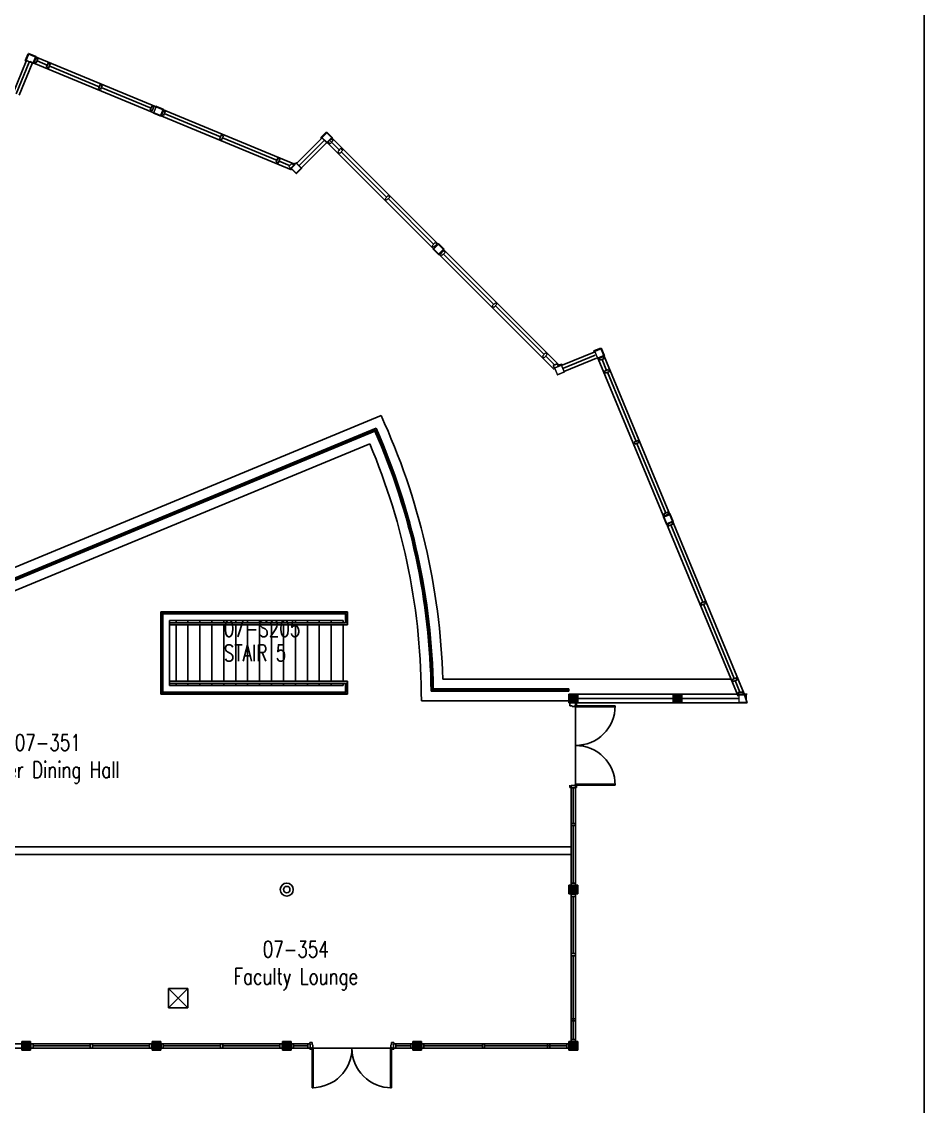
# Model space of a CAD drawing. Extents: x 11182 to 734459, y -1391328 to 152085.
# Drawn here: x 305636 to 326423, y -656153 to -631166 of the extents above; entities that cross this region are included whole.
import ezdxf
from ezdxf.enums import TextEntityAlignment as Align

# ---------------------------------------------------------------- set-up
doc = ezdxf.new("R2010")
doc.units = 0
doc.header["$LTSCALE"] = 500
doc.header["$MEASUREMENT"] = 0
doc.layers.add('0_Defpoints', color=106, linetype='CONTINUOUS', plot=False)
for name, color, linetype in [('0_room_data', 7, 'CONTINUOUS'), ('1_Wall_Exist', 251, 'CONTINUOUS'), ('3_Text', 7, 'CONTINUOUS')]:
    doc.layers.add(name, color=color, linetype=linetype)
doc.styles.add('1_200', font='simplex.shx', dxfattribs={"width": 0.75, "height": 460})

# ---------------------------------------------------------------- blocks, each defined once
blk = doc.blocks.new('room_data')
at = {"layer": '3_Text', "style": '1_200', "width": 0.75}
for tag, p in [('ROOMNUM', (0, 0)), ('ROOMUSE', (0, -575))]:
    blk.add_attdef(tag, text='', height=345, dxfattribs=at).set_placement(p, align=Align.MIDDLE_CENTER)

msp = doc.modelspace()

# ---------------------------------------------------------------- linework, layer by layer
at = {"layer": '0_Defpoints'}
msp.add_lwpolyline([(214660, -602499), (326423, -602499), (326423, -673783), (214660, -673783)], close=True, dxfattribs=at)
at = {"layer": '1_Wall_Exist'}
for p, q in [((305784, -631903), (305717, -632066)), ((311905, -634438), (305784, -631903)), ((305743, -632073), (305436, -632813)), ((305512, -632827), (305812, -632101)), ((305581, -632855), (305881, -632130)), ((305717, -632066), (305741, -632077)), ((305821, -632081), (311847, -634577)), ((305963, -632003), (305924, -632097)), ((305924, -632097), (305970, -632116)), ((306009, -632022), (305963, -632003)), ((305970, -632116), (306009, -632022)), ((305990, -632069), (306236, -632172)), ((306247, -632121), (306208, -632215)), ((306294, -632140), (306247, -632121)), ((306255, -632234), (306294, -632140)), ((306208, -632215), (306255, -632234)), ((306283, -632191), (307422, -632663)), ((307442, -632616), (307403, -632710)), ((307488, -632635), (307442, -632616)), ((307449, -632729), (307488, -632635)), ((307403, -632710), (307449, -632729)), ((307469, -632682), (308616, -633157)), ((308636, -633110), (308597, -633204)), ((308682, -633130), (308636, -633110)), ((308643, -633223), (308682, -633130)), ((308597, -633204), (308643, -633223)), ((308893, -633217), (308854, -633311)), ((308854, -633311), (308901, -633330)), ((308940, -633236), (308893, -633217)), ((308901, -633330), (308940, -633236)), ((308918, -633282), (310214, -633819)), ((310234, -633773), (310195, -633866)), ((310195, -633866), (310241, -633886)), ((310280, -633792), (310234, -633773)), ((310241, -633886), (310280, -633792)), ((310261, -633839), (311529, -634364)), ((311978, -634417), (312539, -633856)), ((312031, -634470), (312592, -633909)), ((312648, -633710), (312523, -633835)), ((312523, -633835), (312539, -633856)), ((312613, -633888), (317900, -639175)), ((318007, -639069), (312648, -633710)), ((312738, -633978), (312810, -633906)), ((312738, -633907), (312964, -634133)), ((312810, -633906), (312774, -633871)), ((312084, -634523), (312645, -633962)), ((312702, -633942), (312738, -633978)), ((312914, -634154), (312986, -634082)), ((312924, -634164), (312960, -634200)), ((312960, -634200), (313032, -634128)), ((312986, -634082), (313021, -634118)), ((313032, -634128), (312996, -634093)), ((312996, -634164), (314037, -635205)), ((311533, -634311), (311494, -634404)), ((311494, -634404), (311540, -634424)), ((311579, -634330), (311533, -634311)), ((311540, -634424), (311579, -634330)), ((311568, -634380), (311807, -634479)), ((311978, -634417), (311905, -634438)), ((311858, -634429), (311786, -634501)), ((311786, -634501), (311822, -634536)), ((311893, -634464), (311858, -634429)), ((314003, -635244), (314075, -635172)), ((314003, -635244), (314039, -635279)), ((314039, -635279), (314111, -635207)), ((314072, -635241), (315123, -636291)), ((314111, -635207), (314075, -635172)), ((315087, -636327), (315159, -636255)), ((315087, -636327), (315122, -636362)), ((315122, -636362), (315194, -636290)), ((315194, -636290), (315159, -636255)), ((315278, -636518), (315350, -636447)), ((315278, -636518), (315314, -636554)), ((315314, -636554), (315386, -636482)), ((315386, -636482), (315350, -636447)), ((315350, -636518), (316504, -637672)), ((316473, -637713), (316545, -637642)), ((316581, -637677), (316545, -637642)), ((316473, -637713), (316509, -637749)), ((316509, -637749), (316581, -637677)), ((316545, -637713), (317665, -638833)), ((317630, -638870), (317702, -638798)), ((317630, -638870), (317666, -638906)), ((317666, -638906), (317737, -638834)), ((317737, -638834), (317702, -638798)), ((317705, -638873), (317906, -639074)), ((318822, -638776), (318086, -639081)), ((318114, -639150), (318843, -638848)), ((318143, -639220), (318872, -638918)), ((318975, -638684), (318812, -638751)), ((318812, -638751), (318822, -638776)), ((319031, -638882), (318937, -638921)), ((322273, -646647), (318975, -638684)), ((319050, -638928), (319031, -638882)), ((317971, -639046), (317877, -639085)), ((317877, -639085), (317896, -639131)), ((317990, -639092), (317971, -639046)), ((318076, -639056), (318007, -639069)), ((318086, -639081), (318076, -639056)), ((318915, -638930), (322135, -646705)), ((318937, -638921), (318956, -638967)), ((318956, -638967), (319050, -638928)), ((319003, -638948), (319107, -639198)), ((319152, -639175), (319058, -639214)), ((319058, -639214), (319077, -639260)), ((319077, -639260), (319171, -639221)), ((319125, -639243), (319785, -640834)), ((319171, -639221), (319152, -639175)), ((302420, -645002), (313912, -640241)), ((302506, -645209), (313797, -640533)), ((302516, -645233), (313784, -640565)), ((302526, -645256), (313771, -640598)), ((302612, -645464), (313652, -640891)), ((319831, -640815), (319738, -640854)), ((319738, -640854), (319757, -640900)), ((319757, -640900), (319851, -640861)), ((319804, -640881), (320469, -642486)), ((319851, -640861), (319831, -640815)), ((320515, -642465), (320421, -642504)), ((320421, -642504), (320440, -642550)), ((320440, -642550), (320534, -642511)), ((320534, -642511), (320515, -642465)), ((320609, -642693), (320516, -642732)), ((320516, -642732), (320535, -642778)), ((320535, -642778), (320629, -642739)), ((320582, -642759), (321319, -644540)), ((320629, -642739), (320609, -642693)), ((321366, -644521), (321273, -644559)), ((321273, -644559), (321292, -644606)), ((321292, -644606), (321386, -644567)), ((321339, -644586), (322047, -646295)), ((321386, -644567), (321366, -644521)), ((313140, -644761), (308840, -644761)), ((308840, -646661), (308840, -644761)), ((308865, -646636), (308865, -644786)), ((308865, -644786), (313140, -644786)), ((308890, -646611), (308890, -644811)), ((313090, -644811), (308890, -644811)), ((313090, -645011), (313090, -644811)), ((313140, -645061), (313140, -644761)), ((313040, -644961), (309040, -644961)), ((309040, -646461), (309040, -644961)), ((313090, -645011), (309040, -645011)), ((313140, -645061), (309040, -645061)), ((309190, -645011), (309190, -644961)), ((309190, -646361), (309190, -645061)), ((309465, -645011), (309465, -644961)), ((309465, -646361), (309465, -645061)), ((309740, -645011), (309740, -644961)), ((309740, -646361), (309740, -645061)), ((310015, -645011), (310015, -644961)), ((310015, -646361), (310015, -645061)), ((310290, -645011), (310290, -644961)), ((310290, -646361), (310290, -645061)), ((310565, -645011), (310565, -644961)), ((310565, -646361), (310565, -645061)), ((310840, -645011), (310840, -644961)), ((310840, -646361), (310840, -645061)), ((311115, -645011), (311115, -644961)), ((311115, -646361), (311115, -645061)), ((311390, -645011), (311390, -644961)), ((311390, -646361), (311390, -645061)), ((311665, -645011), (311665, -644961)), ((311665, -646361), (311665, -645061)), ((311940, -645011), (311940, -644961)), ((311940, -646361), (311940, -645061)), ((312215, -645011), (312215, -644961)), ((312215, -646361), (312215, -645061)), ((312490, -645011), (312490, -644961)), ((312490, -646361), (312490, -645061)), ((312765, -645011), (312765, -644961)), ((312765, -646361), (312765, -645061)), ((313040, -645011), (313040, -644961)), ((313040, -646361), (313040, -645061)), ((313140, -646361), (309040, -646361)), ((313090, -646411), (309040, -646411)), ((309190, -646461), (309190, -646411)), ((309465, -646461), (309465, -646411)), ((309740, -646461), (309740, -646411)), ((310015, -646461), (310015, -646411)), ((310290, -646461), (310290, -646411)), ((310565, -646461), (310565, -646411)), ((310840, -646461), (310840, -646411)), ((311115, -646461), (311115, -646411)), ((311390, -646461), (311390, -646411)), ((311665, -646461), (311665, -646411)), ((311940, -646461), (311940, -646411)), ((312215, -646461), (312215, -646411)), ((312490, -646461), (312490, -646411)), ((312765, -646461), (312765, -646411)), ((313040, -646461), (313040, -646411)), ((313090, -646611), (313090, -646411)), ((313140, -646661), (313140, -646361)), ((315333, -646311), (321972, -646311)), ((322095, -646279), (322001, -646318)), ((322001, -646318), (322020, -646364)), ((322020, -646364), (322114, -646325)), ((322068, -646347), (322177, -646610)), ((322114, -646325), (322095, -646279)), ((313140, -646661), (308840, -646661)), ((313140, -646636), (308865, -646636)), ((313090, -646611), (308890, -646611)), ((313040, -646461), (309040, -646461)), ((315064, -646586), (318237, -646586)), ((315089, -646561), (318237, -646561)), ((315113, -646536), (318237, -646536)), ((318237, -646586), (318237, -646536)), ((318440, -646661), (318240, -646661)), ((318240, -646861), (318240, -646661)), ((318390, -654661), (318390, -646661)), ((318390, -646661), (322340, -646661)), ((318440, -646861), (318440, -646661)), ((320840, -646661), (320640, -646661)), ((320640, -646861), (320640, -646661)), ((320840, -646861), (320840, -646661)), ((322248, -646610), (322147, -646610)), ((322147, -646610), (322147, -646660)), ((322147, -646660), (322248, -646660)), ((322248, -646660), (322248, -646610)), ((322340, -646861), (322273, -646647)), ((314840, -646811), (318237, -646811)), ((318440, -646861), (318240, -646861)), ((318276, -646875), (318263, -646875)), ((318263, -646875), (318263, -646926)), ((318390, -646861), (322340, -646861)), ((318390, -654812), (318390, -646861)), ((318416, -646875), (318403, -646875)), ((318416, -646926), (318416, -646875)), ((318440, -646761), (322138, -646761)), ((320840, -646861), (320640, -646861)), ((318263, -646926), (318314, -646926)), ((318314, -646926), (318314, -646942)), ((318314, -646942), (318365, -646942)), ((318365, -646942), (318365, -646926)), ((318365, -646926), (319305, -646926)), ((318390, -646926), (318390, -646952)), ((318390, -646952), (319305, -646952)), ((319304, -646952), (319305, -646926)), ((318263, -648755), (318263, -648806)), ((318263, -648806), (318276, -648806)), ((318288, -654661), (318288, -648759)), ((318288, -648816), (318288, -648766)), ((318288, -648766), (318390, -648766)), ((318390, -648816), (318288, -648816)), ((318339, -649636), (318339, -648816)), ((318416, -648755), (318365, -648755)), ((318390, -648755), (318390, -648729)), ((318390, -648729), (319305, -648729)), ((319305, -648755), (318390, -648755)), ((318390, -648766), (318390, -648816)), ((318403, -648806), (318416, -648806)), ((318416, -648806), (318416, -648755)), ((318288, -649686), (318288, -649636)), ((318288, -649636), (318389, -649636)), ((318389, -649636), (318389, -649686)), ((318389, -649686), (318288, -649686)), ((318339, -651011), (318339, -649686)), ((302652, -650174), (318288, -650174)), ((302827, -650349), (318288, -650349)), ((318440, -651061), (318240, -651061)), ((318240, -651261), (318240, -651061)), ((318390, -651011), (318288, -651011)), ((318288, -651011), (318288, -651061)), ((318288, -651061), (318390, -651061)), ((318339, -651268), (318339, -651061)), ((318390, -651061), (318390, -651011)), ((318440, -651261), (318440, -651061)), ((318440, -651261), (318240, -651261)), ((318390, -651268), (318288, -651268)), ((318288, -651268), (318288, -651318)), ((318288, -651318), (318390, -651318)), ((318339, -652636), (318339, -651318)), ((318390, -651318), (318390, -651268)), ((318390, -652636), (318288, -652636)), ((318288, -652636), (318288, -652686)), ((318390, -652686), (318390, -652636)), ((318288, -652686), (318390, -652686)), ((318339, -654612), (318339, -652686)), ((309465, -653886), (309015, -653436)), ((309015, -653436), (309015, -653886)), ((309015, -653436), (309465, -653436)), ((309015, -653886), (309465, -653436)), ((309465, -653436), (309465, -653886)), ((309015, -653886), (309465, -653886)), ((318390, -654136), (318288, -654136)), ((318288, -654136), (318288, -654186)), ((318390, -654186), (318390, -654136)), ((318288, -654186), (318390, -654186)), ((318390, -654612), (318288, -654612)), ((318288, -654612), (318288, -654662)), ((318390, -654662), (318390, -654612)), ((296640, -654812), (318390, -654812)), ((312278, -654711), (302840, -654711)), ((318240, -654812), (302840, -654812)), ((305840, -654661), (305640, -654661)), ((305640, -654861), (305640, -654661)), ((305840, -654861), (305640, -654861)), ((305840, -654861), (305840, -654661)), ((305847, -654711), (305847, -654813)), ((305897, -654711), (305847, -654711)), ((305847, -654813), (305897, -654813)), ((305897, -654813), (305897, -654711)), ((307215, -654762), (305897, -654762)), ((307215, -654813), (307215, -654711)), ((307215, -654711), (307265, -654711)), ((307265, -654813), (307215, -654813)), ((307265, -654711), (307265, -654813)), ((308583, -654762), (307265, -654762)), ((308583, -654813), (308583, -654711)), ((308583, -654711), (308633, -654711)), ((308633, -654813), (308583, -654813)), ((308633, -654711), (308633, -654813)), ((308840, -654661), (308640, -654661)), ((308640, -654861), (308640, -654661)), ((308840, -654861), (308640, -654861)), ((308840, -654861), (308840, -654661)), ((308847, -654711), (308847, -654813)), ((308897, -654711), (308847, -654711)), ((308847, -654813), (308897, -654813)), ((308897, -654813), (308897, -654711)), ((308897, -654762), (310215, -654762)), ((310215, -654711), (310215, -654813)), ((310265, -654711), (310215, -654711)), ((310215, -654813), (310265, -654813)), ((310265, -654813), (310265, -654711)), ((310265, -654762), (311583, -654762)), ((311583, -654813), (311583, -654711)), ((311583, -654711), (311633, -654711)), ((311633, -654813), (311583, -654813)), ((311633, -654711), (311633, -654813)), ((311840, -654661), (311640, -654661)), ((311640, -654861), (311640, -654661)), ((311840, -654861), (311640, -654861)), ((311840, -654861), (311840, -654661)), ((311847, -654711), (311847, -654813)), ((311897, -654711), (311847, -654711)), ((311847, -654813), (311897, -654813)), ((311897, -654813), (311897, -654711)), ((311897, -654762), (312228, -654762)), ((312228, -654711), (312228, -654813)), ((312278, -654711), (312228, -654711)), ((312228, -654813), (312278, -654813)), ((312325, -654685), (312275, -654685)), ((312275, -654685), (312275, -654698)), ((312275, -654825), (312275, -654838)), ((312275, -654838), (312325, -654838)), ((312278, -654813), (312278, -654711)), ((312325, -654736), (312325, -654685)), ((312342, -654736), (312325, -654736)), ((312325, -654838), (312325, -654787)), ((312325, -654787), (312342, -654787)), ((312326, -655727), (312326, -654812)), ((312326, -654812), (312351, -654812)), ((312342, -654787), (312342, -654736)), ((312351, -654812), (312351, -655727)), ((314154, -654812), (314129, -654812)), ((314129, -654812), (314129, -655727)), ((314154, -654736), (314138, -654736)), ((314138, -654736), (314138, -654787)), ((314138, -654787), (314154, -654787)), ((314205, -654685), (314154, -654685)), ((314154, -654685), (314154, -654736)), ((314154, -655727), (314154, -654787)), ((314154, -654838), (314205, -654838)), ((318240, -654711), (314202, -654711)), ((314202, -654813), (314202, -654711)), ((314202, -654711), (314252, -654711)), ((314252, -654813), (314202, -654813)), ((314205, -654698), (314205, -654685)), ((314205, -654838), (314205, -654825)), ((314249, -654762), (314583, -654762)), ((314252, -654711), (314252, -654813)), ((314583, -654762), (314252, -654762)), ((314596, -654813), (314596, -654711)), ((314596, -654711), (314646, -654711)), ((314646, -654813), (314596, -654813)), ((314848, -654762), (314633, -654762)), ((314840, -654661), (314640, -654661)), ((314640, -654861), (314640, -654661)), ((314840, -654861), (314640, -654861)), ((314646, -654711), (314646, -654813)), ((314840, -654861), (314840, -654661)), ((314848, -654711), (314848, -654813)), ((314898, -654711), (314848, -654711)), ((314848, -654813), (314898, -654813)), ((314898, -654813), (314898, -654711)), ((316245, -654762), (314898, -654762)), ((316245, -654711), (316245, -654813)), ((316295, -654711), (316245, -654711)), ((316245, -654813), (316295, -654813)), ((316295, -654813), (316295, -654711)), ((318190, -654762), (316295, -654762)), ((317745, -654711), (317745, -654813)), ((317795, -654711), (317745, -654711)), ((317745, -654813), (317795, -654813)), ((317795, -654813), (317795, -654711)), ((318190, -654711), (318190, -654813)), ((318240, -654711), (318190, -654711)), ((318190, -654813), (318240, -654813)), ((318440, -654661), (318240, -654661)), ((318240, -654861), (318240, -654661)), ((318240, -654813), (318240, -654711)), ((318440, -654861), (318240, -654861)), ((318288, -654662), (318390, -654662)), ((318440, -654861), (318440, -654661)), ((312351, -655726), (312326, -655727)), ((314129, -655726), (314154, -655727))]:
    msp.add_line(p, q, dxfattribs=at)
for radius in [150, 75]:
    msp.add_circle((311740, -651161), radius, dxfattribs=at)
for centre, radius, start, end in [((299740, -646761), 15600, 1.6526, 24.7043), ((299740, -646761), 15325, 0.6539, 23.7152), ((299740, -646761), 15350, 0.7461, 23.8066), ((299740, -646761), 15375, 0.8381, 23.8976), ((299740, -646761), 15100, 359.8099, 22.8795), ((318390, -646926), 914, 270.0013, 0.0013), ((318390, -648755), 914, 0.0013, 90.0013), ((312326, -654812), 914, 270.0016, 0.0016), ((314154, -654812), 914, 180.0016, 270.0016)]:
    msp.add_arc(centre, radius, start, end, dxfattribs=at)
for points in [[(313090, -644812), (313140, -644812), (313090, -645011), (313140, -645061)], [(313090, -645011), (313140, -645061), (309040, -645011), (309040, -645061)], [(313090, -646411), (313140, -646361), (309040, -646411), (309040, -646361)], [(313090, -646611), (313140, -646611), (313090, -646411), (313140, -646361)], [(318440, -646861), (318240, -646861), (318440, -646661), (318240, -646661)], [(320840, -646861), (320640, -646861), (320840, -646661), (320640, -646661)], [(318440, -651261), (318240, -651261), (318440, -651061), (318240, -651061)], [(305840, -654861), (305640, -654861), (305840, -654661), (305640, -654661)], [(308840, -654861), (308640, -654861), (308840, -654661), (308640, -654661)], [(311840, -654861), (311640, -654861), (311840, -654661), (311640, -654661)], [(314840, -654861), (314640, -654861), (314840, -654661), (314640, -654661)], [(318440, -654861), (318240, -654861), (318440, -654661), (318240, -654661)]]:
    msp.add_solid(points, dxfattribs=at)
for points in [[(305717, -632066), (305761, -632048), (305794, -631879), (305813, -631923)], [(305794, -631879), (305813, -631923), (305982, -631956), (305938, -631975)], [(305904, -632144), (305886, -632100), (305717, -632066), (305761, -632048)], [(305982, -631956), (305938, -631975), (305904, -632144), (305886, -632100)], [(308651, -633282), (308695, -633263), (308728, -633094), (308747, -633138)], [(308728, -633094), (308747, -633138), (308916, -633172), (308872, -633190)], [(308838, -633359), (308820, -633315), (308651, -633282), (308695, -633263)], [(308916, -633172), (308872, -633190), (308838, -633359), (308820, -633315)], [(312523, -633835), (312571, -633835), (312666, -633691), (312666, -633739)], [(312666, -633978), (312666, -633930), (312523, -633835), (312571, -633835)], [(312666, -633691), (312666, -633739), (312810, -633835), (312762, -633835)], [(312810, -633835), (312762, -633835), (312666, -633978), (312666, -633930)], [(311816, -634542), (311864, -634542), (311959, -634398), (311959, -634446)], [(311959, -634398), (311959, -634446), (312103, -634542), (312055, -634542)], [(311959, -634685), (311959, -634638), (311816, -634542), (311864, -634542)], [(312103, -634542), (312055, -634542), (311959, -634685), (311959, -634638)], [(315094, -636406), (315142, -636406), (315238, -636262), (315238, -636310)], [(315238, -636550), (315238, -636502), (315094, -636406), (315142, -636406)], [(315238, -636262), (315238, -636310), (315381, -636406), (315334, -636406)], [(315381, -636406), (315334, -636406), (315238, -636550), (315238, -636502)], [(318812, -638751), (318856, -638770), (319000, -638674), (318981, -638718)], [(318890, -638939), (318908, -638895), (318812, -638751), (318856, -638770)], [(319077, -638861), (319033, -638843), (318890, -638939), (318908, -638895)], [(319000, -638674), (318981, -638718), (319077, -638861), (319033, -638843)], [(317888, -639134), (317932, -639152), (318076, -639056), (318057, -639101)], [(317966, -639322), (317984, -639278), (317888, -639134), (317932, -639152)], [(318076, -639056), (318057, -639101), (318153, -639244), (318109, -639226)], [(318153, -639244), (318109, -639226), (317966, -639322), (317984, -639278)], [(320394, -642572), (320438, -642590), (320582, -642494), (320564, -642538)], [(320472, -642759), (320490, -642715), (320394, -642572), (320438, -642590)], [(320660, -642681), (320615, -642663), (320472, -642759), (320490, -642715)], [(320582, -642494), (320564, -642538), (320660, -642681), (320615, -642663)], [(322138, -646863), (322172, -646829), (322138, -646660), (322172, -646694)], [(322138, -646660), (322172, -646694), (322341, -646660), (322308, -646694)], [(322341, -646660), (322308, -646694), (322341, -646863), (322308, -646829)], [(322341, -646863), (322308, -646829), (322138, -646863), (322172, -646829)]]:
    msp.add_trace(points, dxfattribs=at)

# ---------------------------------------------------------------- block references
at = {"layer": '0_room_data', "xscale": 1.089432688349144, "yscale": 1.089432688349144, "zscale": 1.089432688349144}
for p, values in [((306238, -647773), {'ROOMNUM': '07-351', 'ROOMUSE': 'Upper Dining Hall'}), ((311949, -652534), {'ROOMNUM': '07-354', 'ROOMUSE': 'Faculty Lounge'})]:
    msp.add_blockref('room_data', p, dxfattribs=at).add_auto_attribs(values)

# ---------------------------------------------------------------- texts
at = {"layer": '3_Text', "style": '1_200', "width": 0.75}
for s, p in [('07-S205', (310290, -645335)), ('STAIR 5', (310290, -645897))]:
    msp.add_text(s, height=375.9, dxfattribs=at).set_placement(p)

doc.saveas('drawing.dxf')
